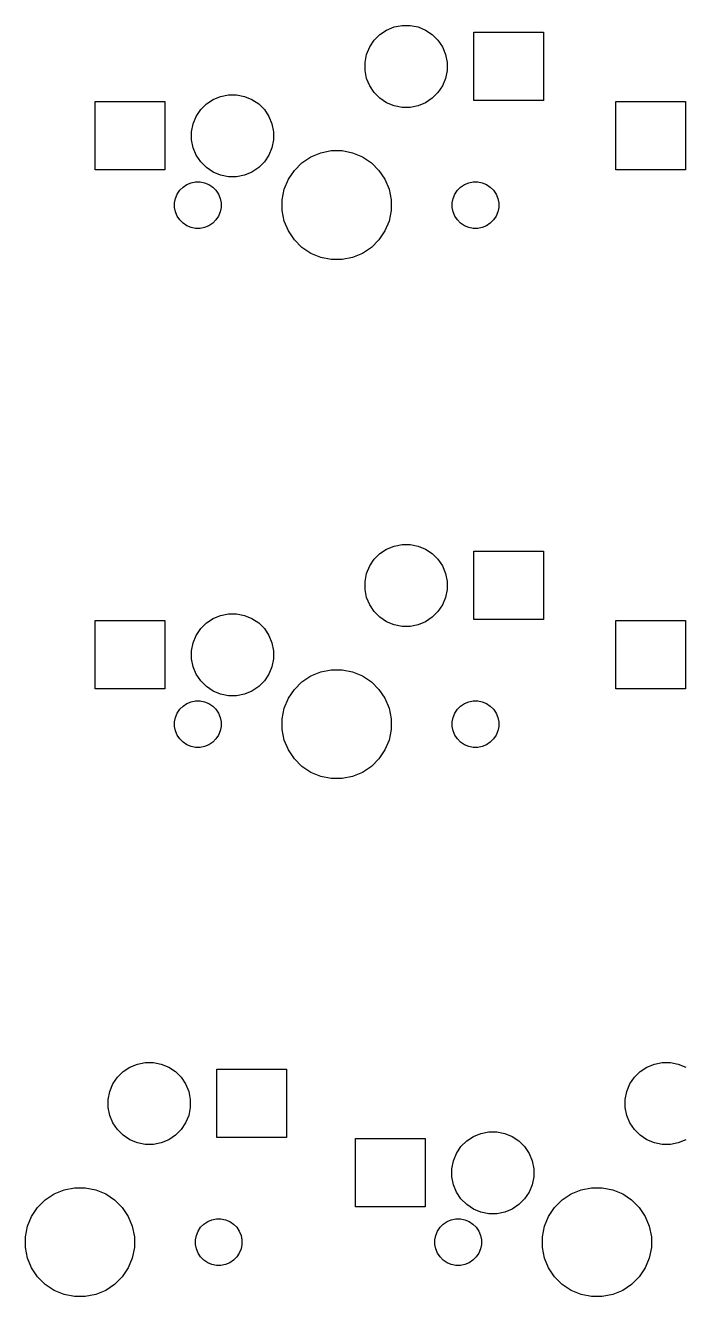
# Model space of a CAD drawing. Extents: x 1.2 to 14.8, y -4.6 to -0.3.
# Drawn here: x 2.642 to 3.593, y -2.308 to -0.476 of the extents above; entities that cross this region are included whole.
import ezdxf

# ---------------------------------------------------------------- set-up
doc = ezdxf.new("R2010")
doc.units = 0
doc.header["$MEASUREMENT"] = 0
doc.layers.add('BLACK', color=7, linetype='CONTINUOUS')

msp = doc.modelspace()

# ---------------------------------------------------------------- linework, layer by layer
at = {"layer": 'BLACK', "linetype": 'CONTINUOUS'}
for p, q in [((3.17277, -0.478214), (3.18418, -0.475945)), ((3.18418, -0.475945), (3.19582, -0.475945)), ((3.19582, -0.475945), (3.20723, -0.478214)), ((3.14413, -0.497355), (3.15235, -0.489129)), ((3.15235, -0.489129), (3.16203, -0.482666)), ((3.16203, -0.482666), (3.17277, -0.478214)), ((3.20723, -0.478214), (3.21797, -0.482666)), ((3.21797, -0.482666), (3.22765, -0.489129)), ((3.22765, -0.489129), (3.23587, -0.497355)), ((3.28744, -0.584213), (3.28744, -0.485787)), ((3.28744, -0.485787), (3.38783, -0.485787)), ((3.38783, -0.485787), (3.38783, -0.584213)), ((3.13321, -0.517774), (3.13767, -0.507027)), ((3.13767, -0.507027), (3.14413, -0.497355)), ((3.23587, -0.497355), (3.24233, -0.507027)), ((3.24233, -0.507027), (3.24679, -0.517774)), ((3.13094, -0.529184), (3.13321, -0.517774)), ((3.13094, -0.540816), (3.13094, -0.529184)), ((3.24679, -0.517774), (3.24906, -0.529184)), ((3.24906, -0.529184), (3.24906, -0.540816)), ((3.13321, -0.552226), (3.13094, -0.540816)), ((3.24906, -0.540816), (3.24679, -0.552226)), ((3.13767, -0.562973), (3.13321, -0.552226)), ((3.14413, -0.572645), (3.13767, -0.562973)), ((3.24233, -0.562973), (3.23587, -0.572645)), ((3.24679, -0.552226), (3.24233, -0.562973)), ((2.74217, -0.684213), (2.74217, -0.585787)), ((2.74217, -0.585787), (2.84256, -0.585787)), ((2.84256, -0.585787), (2.84256, -0.684213)), ((2.90235, -0.589129), (2.91203, -0.582666)), ((2.91203, -0.582666), (2.92277, -0.578214)), ((2.92277, -0.578214), (2.93418, -0.575945)), ((2.93418, -0.575945), (2.94582, -0.575945)), ((2.94582, -0.575945), (2.95723, -0.578214)), ((2.95723, -0.578214), (2.96797, -0.582666)), ((2.96797, -0.582666), (2.97765, -0.589129)), ((3.15235, -0.580871), (3.14413, -0.572645)), ((3.16203, -0.587334), (3.15235, -0.580871)), ((3.22765, -0.580871), (3.21797, -0.587334)), ((3.23587, -0.572645), (3.22765, -0.580871)), ((3.38783, -0.584213), (3.28744, -0.584213)), ((3.49217, -0.684213), (3.49217, -0.585787)), ((3.49217, -0.585787), (3.59256, -0.585787)), ((3.59256, -0.585787), (3.59256, -0.684213)), ((2.88767, -0.607027), (2.89413, -0.597355)), ((2.89413, -0.597355), (2.90235, -0.589129)), ((2.97765, -0.589129), (2.98587, -0.597355)), ((2.98587, -0.597355), (2.99233, -0.607027)), ((3.17277, -0.591786), (3.16203, -0.587334)), ((3.18418, -0.594055), (3.17277, -0.591786)), ((3.19582, -0.594055), (3.18418, -0.594055)), ((3.20723, -0.591786), (3.19582, -0.594055)), ((3.21797, -0.587334), (3.20723, -0.591786)), ((2.88094, -0.629184), (2.88321, -0.617774)), ((2.88321, -0.617774), (2.88767, -0.607027)), ((2.99233, -0.607027), (2.99679, -0.617774)), ((2.99679, -0.617774), (2.99906, -0.629184)), ((2.88094, -0.640816), (2.88094, -0.629184)), ((2.88321, -0.652226), (2.88094, -0.640816)), ((2.99906, -0.640816), (2.99679, -0.652226)), ((2.99906, -0.629184), (2.99906, -0.640816)), ((2.88767, -0.662973), (2.88321, -0.652226)), ((2.99679, -0.652226), (2.99233, -0.662973)), ((3.05282, -0.665434), (3.0671, -0.659517)), ((3.0671, -0.659517), (3.08227, -0.6565)), ((3.08227, -0.6565), (3.09773, -0.6565)), ((3.09773, -0.6565), (3.1129, -0.659517)), ((3.1129, -0.659517), (3.12718, -0.665434)), ((2.89413, -0.672645), (2.88767, -0.662973)), ((2.90235, -0.680871), (2.89413, -0.672645)), ((2.98587, -0.672645), (2.97765, -0.680871)), ((2.99233, -0.662973), (2.98587, -0.672645)), ((3.02903, -0.684959), (3.03996, -0.674025)), ((3.03996, -0.674025), (3.05282, -0.665434)), ((3.12718, -0.665434), (3.14004, -0.674025)), ((3.14004, -0.674025), (3.15097, -0.684959)), ((2.84256, -0.684213), (2.74217, -0.684213)), ((2.91203, -0.687334), (2.90235, -0.680871)), ((2.92277, -0.691786), (2.91203, -0.687334)), ((2.93418, -0.694055), (2.92277, -0.691786)), ((2.94582, -0.694055), (2.93418, -0.694055)), ((2.95723, -0.691786), (2.94582, -0.694055)), ((2.96797, -0.687334), (2.95723, -0.691786)), ((2.97765, -0.680871), (2.96797, -0.687334)), ((3.02043, -0.697816), (3.02903, -0.684959)), ((3.15097, -0.684959), (3.15957, -0.697816)), ((3.59256, -0.684213), (3.49217, -0.684213)), ((2.86031, -0.719132), (2.86398, -0.713645)), ((2.86398, -0.713645), (2.86864, -0.708979)), ((2.86864, -0.708979), (2.87413, -0.705313)), ((2.87413, -0.705313), (2.88023, -0.702787)), ((2.88023, -0.702787), (2.8867, -0.7015)), ((2.8867, -0.7015), (2.8933, -0.7015)), ((2.8933, -0.7015), (2.89977, -0.702787)), ((2.89977, -0.702787), (2.90587, -0.705313)), ((2.90587, -0.705313), (2.91135, -0.708979)), ((2.91135, -0.708979), (2.91602, -0.713645)), ((2.91602, -0.713645), (2.91969, -0.719132)), ((3.0115, -0.727268), (3.01452, -0.712102)), ((3.01452, -0.712102), (3.02043, -0.697816)), ((3.15957, -0.697816), (3.16548, -0.712102)), ((3.16548, -0.712102), (3.1685, -0.727268)), ((3.26031, -0.719132), (3.26398, -0.713645)), ((3.26398, -0.713645), (3.26864, -0.708979)), ((3.26864, -0.708979), (3.27413, -0.705313)), ((3.27413, -0.705313), (3.28023, -0.702787)), ((3.28023, -0.702787), (3.2867, -0.7015)), ((3.2867, -0.7015), (3.2933, -0.7015)), ((3.2933, -0.7015), (3.29977, -0.702787)), ((3.29977, -0.702787), (3.30587, -0.705313)), ((3.30587, -0.705313), (3.31135, -0.708979)), ((3.31135, -0.708979), (3.31602, -0.713645)), ((3.31602, -0.713645), (3.31969, -0.719132)), ((2.8565, -0.731701), (2.85779, -0.725228)), ((2.8565, -0.738299), (2.8565, -0.731701)), ((2.85779, -0.725228), (2.86031, -0.719132)), ((2.91969, -0.719132), (2.92221, -0.725228)), ((2.92221, -0.725228), (2.9235, -0.731701)), ((2.9235, -0.731701), (2.9235, -0.738299)), ((3.0115, -0.742732), (3.0115, -0.727268)), ((3.1685, -0.727268), (3.1685, -0.742732)), ((3.2565, -0.731701), (3.25779, -0.725228)), ((3.2565, -0.738299), (3.2565, -0.731701)), ((3.25779, -0.725228), (3.26031, -0.719132)), ((3.31969, -0.719132), (3.32221, -0.725228)), ((3.32221, -0.725228), (3.3235, -0.731701)), ((3.3235, -0.731701), (3.3235, -0.738299)), ((2.85779, -0.744772), (2.8565, -0.738299)), ((2.86031, -0.750868), (2.85779, -0.744772)), ((2.86398, -0.756355), (2.86031, -0.750868)), ((2.91969, -0.750868), (2.91602, -0.756355)), ((2.92221, -0.744772), (2.91969, -0.750868)), ((2.9235, -0.738299), (2.92221, -0.744772)), ((3.01452, -0.757898), (3.0115, -0.742732)), ((3.1685, -0.742732), (3.16548, -0.757898)), ((3.25779, -0.744772), (3.2565, -0.738299)), ((3.26031, -0.750868), (3.25779, -0.744772)), ((3.26398, -0.756355), (3.26031, -0.750868)), ((3.31969, -0.750868), (3.31602, -0.756355)), ((3.32221, -0.744772), (3.31969, -0.750868)), ((3.3235, -0.738299), (3.32221, -0.744772)), ((2.86864, -0.761021), (2.86398, -0.756355)), ((2.87413, -0.764687), (2.86864, -0.761021)), ((2.88023, -0.767213), (2.87413, -0.764687)), ((2.8867, -0.7685), (2.88023, -0.767213)), ((2.8933, -0.7685), (2.8867, -0.7685)), ((2.89977, -0.767213), (2.8933, -0.7685)), ((2.90587, -0.764687), (2.89977, -0.767213)), ((2.91135, -0.761021), (2.90587, -0.764687)), ((2.91602, -0.756355), (2.91135, -0.761021)), ((3.02043, -0.772184), (3.01452, -0.757898)), ((3.16548, -0.757898), (3.15957, -0.772184)), ((3.26864, -0.761021), (3.26398, -0.756355)), ((3.27413, -0.764687), (3.26864, -0.761021)), ((3.28023, -0.767213), (3.27413, -0.764687)), ((3.2867, -0.7685), (3.28023, -0.767213)), ((3.2933, -0.7685), (3.2867, -0.7685)), ((3.29977, -0.767213), (3.2933, -0.7685)), ((3.30587, -0.764687), (3.29977, -0.767213)), ((3.31135, -0.761021), (3.30587, -0.764687)), ((3.31602, -0.756355), (3.31135, -0.761021)), ((3.02903, -0.785041), (3.02043, -0.772184)), ((3.03996, -0.795975), (3.02903, -0.785041)), ((3.15097, -0.785041), (3.14004, -0.795975)), ((3.15957, -0.772184), (3.15097, -0.785041)), ((3.05282, -0.804566), (3.03996, -0.795975)), ((3.0671, -0.810483), (3.05282, -0.804566)), ((3.12718, -0.804566), (3.1129, -0.810483)), ((3.14004, -0.795975), (3.12718, -0.804566)), ((3.08227, -0.8135), (3.0671, -0.810483)), ((3.09773, -0.8135), (3.08227, -0.8135)), ((3.1129, -0.810483), (3.09773, -0.8135)), ((3.16203, -1.23089), (3.17277, -1.22644)), ((3.17277, -1.22644), (3.18418, -1.22417)), ((3.18418, -1.22417), (3.19582, -1.22417)), ((3.19582, -1.22417), (3.20723, -1.22644)), ((3.20723, -1.22644), (3.21797, -1.23089)), ((3.13767, -1.25525), (3.14413, -1.24558)), ((3.14413, -1.24558), (3.15235, -1.23735)), ((3.15235, -1.23735), (3.16203, -1.23089)), ((3.21797, -1.23089), (3.22765, -1.23735)), ((3.22765, -1.23735), (3.23587, -1.24558)), ((3.23587, -1.24558), (3.24233, -1.25525)), ((3.28744, -1.33244), (3.28744, -1.23401)), ((3.28744, -1.23401), (3.38783, -1.23401)), ((3.38783, -1.23401), (3.38783, -1.33244)), ((3.13321, -1.266), (3.13767, -1.25525)), ((3.24233, -1.25525), (3.24679, -1.266)), ((3.13094, -1.27741), (3.13321, -1.266)), ((3.13094, -1.28904), (3.13094, -1.27741)), ((3.24679, -1.266), (3.24906, -1.27741)), ((3.24906, -1.27741), (3.24906, -1.28904)), ((3.13321, -1.30045), (3.13094, -1.28904)), ((3.13767, -1.3112), (3.13321, -1.30045)), ((3.24679, -1.30045), (3.24233, -1.3112)), ((3.24906, -1.28904), (3.24679, -1.30045)), ((3.14413, -1.32087), (3.13767, -1.3112)), ((3.24233, -1.3112), (3.23587, -1.32087)), ((2.74217, -1.43244), (2.74217, -1.33401)), ((2.74217, -1.33401), (2.84256, -1.33401)), ((2.84256, -1.33401), (2.84256, -1.43244)), ((2.89413, -1.34558), (2.90235, -1.33735)), ((2.90235, -1.33735), (2.91203, -1.33089)), ((2.91203, -1.33089), (2.92277, -1.32644)), ((2.92277, -1.32644), (2.93418, -1.32417)), ((2.93418, -1.32417), (2.94582, -1.32417)), ((2.94582, -1.32417), (2.95723, -1.32644)), ((2.95723, -1.32644), (2.96797, -1.33089)), ((2.96797, -1.33089), (2.97765, -1.33735)), ((2.97765, -1.33735), (2.98587, -1.34558)), ((3.15235, -1.3291), (3.14413, -1.32087)), ((3.16203, -1.33556), (3.15235, -1.3291)), ((3.17277, -1.34001), (3.16203, -1.33556)), ((3.21797, -1.33556), (3.20723, -1.34001)), ((3.22765, -1.3291), (3.21797, -1.33556)), ((3.23587, -1.32087), (3.22765, -1.3291)), ((3.38783, -1.33244), (3.28744, -1.33244)), ((3.49217, -1.43244), (3.49217, -1.33401)), ((3.49217, -1.33401), (3.59256, -1.33401)), ((3.59256, -1.33401), (3.59256, -1.43244)), ((2.88321, -1.366), (2.88767, -1.35525)), ((2.88767, -1.35525), (2.89413, -1.34558)), ((2.98587, -1.34558), (2.99233, -1.35525)), ((2.99233, -1.35525), (2.99679, -1.366)), ((3.18418, -1.34228), (3.17277, -1.34001)), ((3.19582, -1.34228), (3.18418, -1.34228)), ((3.20723, -1.34001), (3.19582, -1.34228)), ((2.88094, -1.37741), (2.88321, -1.366)), ((2.99679, -1.366), (2.99906, -1.37741)), ((2.88094, -1.38904), (2.88094, -1.37741)), ((2.88321, -1.40045), (2.88094, -1.38904)), ((2.99906, -1.38904), (2.99679, -1.40045)), ((2.99906, -1.37741), (2.99906, -1.38904)), ((2.88767, -1.4112), (2.88321, -1.40045)), ((2.99679, -1.40045), (2.99233, -1.4112)), ((3.05282, -1.41366), (3.0671, -1.40774)), ((3.0671, -1.40774), (3.08227, -1.40472)), ((3.08227, -1.40472), (3.09773, -1.40472)), ((3.09773, -1.40472), (3.1129, -1.40774)), ((3.1129, -1.40774), (3.12718, -1.41366)), ((2.89413, -1.42087), (2.88767, -1.4112)), ((2.90235, -1.4291), (2.89413, -1.42087)), ((2.91203, -1.43556), (2.90235, -1.4291)), ((2.97765, -1.4291), (2.96797, -1.43556)), ((2.98587, -1.42087), (2.97765, -1.4291)), ((2.99233, -1.4112), (2.98587, -1.42087)), ((3.02903, -1.43318), (3.03996, -1.42225)), ((3.03996, -1.42225), (3.05282, -1.41366)), ((3.12718, -1.41366), (3.14004, -1.42225)), ((3.14004, -1.42225), (3.15097, -1.43318)), ((2.84256, -1.43244), (2.74217, -1.43244)), ((2.92277, -1.44001), (2.91203, -1.43556)), ((2.93418, -1.44228), (2.92277, -1.44001)), ((2.94582, -1.44228), (2.93418, -1.44228)), ((2.95723, -1.44001), (2.94582, -1.44228)), ((2.96797, -1.43556), (2.95723, -1.44001)), ((3.01452, -1.46033), (3.02043, -1.44604)), ((3.02043, -1.44604), (3.02903, -1.43318)), ((3.15097, -1.43318), (3.15957, -1.44604)), ((3.15957, -1.44604), (3.16548, -1.46033)), ((3.59256, -1.43244), (3.49217, -1.43244)), ((2.86031, -1.46736), (2.86398, -1.46187)), ((2.86398, -1.46187), (2.86864, -1.4572)), ((2.86864, -1.4572), (2.87413, -1.45354)), ((2.87413, -1.45354), (2.88023, -1.45101)), ((2.88023, -1.45101), (2.8867, -1.44972)), ((2.8867, -1.44972), (2.8933, -1.44972)), ((2.8933, -1.44972), (2.89977, -1.45101)), ((2.89977, -1.45101), (2.90587, -1.45354)), ((2.90587, -1.45354), (2.91135, -1.4572)), ((2.91135, -1.4572), (2.91602, -1.46187)), ((2.91602, -1.46187), (2.91969, -1.46736)), ((3.0115, -1.47549), (3.01452, -1.46033)), ((3.16548, -1.46033), (3.1685, -1.47549)), ((3.26031, -1.46736), (3.26398, -1.46187)), ((3.26398, -1.46187), (3.26864, -1.4572)), ((3.26864, -1.4572), (3.27413, -1.45354)), ((3.27413, -1.45354), (3.28023, -1.45101)), ((3.28023, -1.45101), (3.2867, -1.44972)), ((3.2867, -1.44972), (3.2933, -1.44972)), ((3.2933, -1.44972), (3.29977, -1.45101)), ((3.29977, -1.45101), (3.30587, -1.45354)), ((3.30587, -1.45354), (3.31135, -1.4572)), ((3.31135, -1.4572), (3.31602, -1.46187)), ((3.31602, -1.46187), (3.31969, -1.46736)), ((2.8565, -1.47992), (2.85779, -1.47345)), ((2.8565, -1.48652), (2.8565, -1.47992)), ((2.85779, -1.47345), (2.86031, -1.46736)), ((2.91969, -1.46736), (2.92221, -1.47345)), ((2.92221, -1.47345), (2.9235, -1.47992)), ((2.9235, -1.47992), (2.9235, -1.48652)), ((3.0115, -1.49096), (3.0115, -1.47549)), ((3.1685, -1.47549), (3.1685, -1.49096)), ((3.2565, -1.47992), (3.25779, -1.47345)), ((3.2565, -1.48652), (3.2565, -1.47992)), ((3.25779, -1.47345), (3.26031, -1.46736)), ((3.31969, -1.46736), (3.32221, -1.47345)), ((3.32221, -1.47345), (3.3235, -1.47992)), ((3.3235, -1.47992), (3.3235, -1.48652)), ((2.85779, -1.493), (2.8565, -1.48652)), ((2.86031, -1.49909), (2.85779, -1.493)), ((2.86398, -1.50458), (2.86031, -1.49909)), ((2.91969, -1.49909), (2.91602, -1.50458)), ((2.92221, -1.493), (2.91969, -1.49909)), ((2.9235, -1.48652), (2.92221, -1.493)), ((3.01452, -1.50612), (3.0115, -1.49096)), ((3.1685, -1.49096), (3.16548, -1.50612)), ((3.25779, -1.493), (3.2565, -1.48652)), ((3.26031, -1.49909), (3.25779, -1.493)), ((3.26398, -1.50458), (3.26031, -1.49909)), ((3.31969, -1.49909), (3.31602, -1.50458)), ((3.32221, -1.493), (3.31969, -1.49909)), ((3.3235, -1.48652), (3.32221, -1.493)), ((2.86864, -1.50925), (2.86398, -1.50458)), ((2.87413, -1.51291), (2.86864, -1.50925)), ((2.88023, -1.51544), (2.87413, -1.51291)), ((2.8867, -1.51672), (2.88023, -1.51544)), ((2.8933, -1.51672), (2.8867, -1.51672)), ((2.89977, -1.51544), (2.8933, -1.51672)), ((2.90587, -1.51291), (2.89977, -1.51544)), ((2.91135, -1.50925), (2.90587, -1.51291)), ((2.91602, -1.50458), (2.91135, -1.50925)), ((3.02043, -1.52041), (3.01452, -1.50612)), ((3.02903, -1.53327), (3.02043, -1.52041)), ((3.15957, -1.52041), (3.15097, -1.53327)), ((3.16548, -1.50612), (3.15957, -1.52041)), ((3.26864, -1.50925), (3.26398, -1.50458)), ((3.27413, -1.51291), (3.26864, -1.50925)), ((3.28023, -1.51544), (3.27413, -1.51291)), ((3.2867, -1.51672), (3.28023, -1.51544)), ((3.2933, -1.51672), (3.2867, -1.51672)), ((3.29977, -1.51544), (3.2933, -1.51672)), ((3.30587, -1.51291), (3.29977, -1.51544)), ((3.31135, -1.50925), (3.30587, -1.51291)), ((3.31602, -1.50458), (3.31135, -1.50925)), ((3.03996, -1.5442), (3.02903, -1.53327)), ((3.15097, -1.53327), (3.14004, -1.5442)), ((3.05282, -1.55279), (3.03996, -1.5442)), ((3.0671, -1.55871), (3.05282, -1.55279)), ((3.12718, -1.55279), (3.1129, -1.55871)), ((3.14004, -1.5442), (3.12718, -1.55279)), ((3.08227, -1.56172), (3.0671, -1.55871)), ((3.09773, -1.56172), (3.08227, -1.56172)), ((3.1129, -1.55871), (3.09773, -1.56172)), ((2.78235, -1.98413), (2.79203, -1.97767)), ((2.79203, -1.97767), (2.80277, -1.97321)), ((2.80277, -1.97321), (2.81418, -1.97094)), ((2.81418, -1.97094), (2.82582, -1.97094)), ((2.82582, -1.97094), (2.83723, -1.97321)), ((2.83723, -1.97321), (2.84797, -1.97767)), ((2.84797, -1.97767), (2.85765, -1.98413)), ((3.52735, -1.98413), (3.53703, -1.97767)), ((3.53703, -1.97767), (3.54777, -1.97321)), ((3.54777, -1.97321), (3.55918, -1.97094)), ((3.55918, -1.97094), (3.57082, -1.97094)), ((3.57082, -1.97094), (3.58223, -1.97321)), ((3.58223, -1.97321), (3.59297, -1.97767)), ((2.76767, -2.00203), (2.77413, -1.99235)), ((2.77413, -1.99235), (2.78235, -1.98413)), ((2.85765, -1.98413), (2.86587, -1.99235)), ((2.86587, -1.99235), (2.87233, -2.00203)), ((2.91744, -2.07921), (2.91744, -1.98079)), ((2.91744, -1.98079), (3.01783, -1.98079)), ((3.01783, -1.98079), (3.01783, -2.07921)), ((3.51267, -2.00203), (3.51913, -1.99235)), ((3.51913, -1.99235), (3.52735, -1.98413)), ((2.76094, -2.02418), (2.76321, -2.01277)), ((2.76321, -2.01277), (2.76767, -2.00203)), ((2.87233, -2.00203), (2.87679, -2.01277)), ((2.87679, -2.01277), (2.87906, -2.02418)), ((3.50594, -2.02418), (3.50821, -2.01277)), ((3.50821, -2.01277), (3.51267, -2.00203)), ((2.76094, -2.03582), (2.76094, -2.02418)), ((2.87906, -2.02418), (2.87906, -2.03582)), ((3.50594, -2.03582), (3.50594, -2.02418)), ((2.76321, -2.04723), (2.76094, -2.03582)), ((2.76767, -2.05797), (2.76321, -2.04723)), ((2.87679, -2.04723), (2.87233, -2.05797)), ((2.87906, -2.03582), (2.87679, -2.04723)), ((3.50821, -2.04723), (3.50594, -2.03582)), ((3.51267, -2.05797), (3.50821, -2.04723)), ((2.77413, -2.06765), (2.76767, -2.05797)), ((2.78235, -2.07587), (2.77413, -2.06765)), ((2.86587, -2.06765), (2.85765, -2.07587)), ((2.87233, -2.05797), (2.86587, -2.06765)), ((3.51913, -2.06765), (3.51267, -2.05797)), ((3.52735, -2.07587), (3.51913, -2.06765)), ((2.79203, -2.08233), (2.78235, -2.07587)), ((2.80277, -2.08679), (2.79203, -2.08233)), ((2.81418, -2.08906), (2.80277, -2.08679)), ((2.82582, -2.08906), (2.81418, -2.08906)), ((2.83723, -2.08679), (2.82582, -2.08906)), ((2.84797, -2.08233), (2.83723, -2.08679)), ((2.85765, -2.07587), (2.84797, -2.08233)), ((3.01783, -2.07921), (2.91744, -2.07921)), ((3.11717, -2.17921), (3.11717, -2.08079)), ((3.11717, -2.08079), (3.21756, -2.08079)), ((3.21756, -2.08079), (3.21756, -2.17921)), ((3.26913, -2.09235), (3.27735, -2.08413)), ((3.27735, -2.08413), (3.28703, -2.07767)), ((3.28703, -2.07767), (3.29777, -2.07321)), ((3.29777, -2.07321), (3.30918, -2.07094)), ((3.30918, -2.07094), (3.32082, -2.07094)), ((3.32082, -2.07094), (3.33223, -2.07321)), ((3.33223, -2.07321), (3.34297, -2.07767)), ((3.34297, -2.07767), (3.35265, -2.08413)), ((3.35265, -2.08413), (3.36087, -2.09235)), ((3.53703, -2.08233), (3.52735, -2.07587)), ((3.54777, -2.08679), (3.53703, -2.08233)), ((3.55918, -2.08906), (3.54777, -2.08679)), ((3.57082, -2.08906), (3.55918, -2.08906)), ((3.58223, -2.08679), (3.57082, -2.08906)), ((3.59297, -2.08233), (3.58223, -2.08679)), ((3.25821, -2.11277), (3.26267, -2.10203)), ((3.26267, -2.10203), (3.26913, -2.09235)), ((3.36087, -2.09235), (3.36733, -2.10203)), ((3.36733, -2.10203), (3.37179, -2.11277)), ((3.25594, -2.12418), (3.25821, -2.11277)), ((3.25594, -2.13582), (3.25594, -2.12418)), ((3.37179, -2.11277), (3.37406, -2.12418)), ((3.37406, -2.12418), (3.37406, -2.13582)), ((3.25821, -2.14723), (3.25594, -2.13582)), ((3.37406, -2.13582), (3.37179, -2.14723)), ((2.66996, -2.16903), (2.68282, -2.16043)), ((2.68282, -2.16043), (2.6971, -2.15452)), ((2.6971, -2.15452), (2.71227, -2.1515)), ((2.71227, -2.1515), (2.72773, -2.1515)), ((2.72773, -2.1515), (2.7429, -2.15452)), ((2.7429, -2.15452), (2.75718, -2.16043)), ((2.75718, -2.16043), (2.77004, -2.16903)), ((3.26267, -2.15797), (3.25821, -2.14723)), ((3.26913, -2.16765), (3.26267, -2.15797)), ((3.36733, -2.15797), (3.36087, -2.16765)), ((3.37179, -2.14723), (3.36733, -2.15797)), ((3.41496, -2.16903), (3.42782, -2.16043)), ((3.42782, -2.16043), (3.4421, -2.15452)), ((3.4421, -2.15452), (3.45727, -2.1515)), ((3.45727, -2.1515), (3.47273, -2.1515)), ((3.47273, -2.1515), (3.4879, -2.15452)), ((3.4879, -2.15452), (3.50218, -2.16043)), ((3.50218, -2.16043), (3.51504, -2.16903)), ((2.65043, -2.19282), (2.65903, -2.17996)), ((2.65903, -2.17996), (2.66996, -2.16903)), ((2.77004, -2.16903), (2.78097, -2.17996)), ((2.78097, -2.17996), (2.78957, -2.19282)), ((3.21756, -2.17921), (3.11717, -2.17921)), ((3.27735, -2.17587), (3.26913, -2.16765)), ((3.28703, -2.18233), (3.27735, -2.17587)), ((3.35265, -2.17587), (3.34297, -2.18233)), ((3.36087, -2.16765), (3.35265, -2.17587)), ((3.39543, -2.19282), (3.40403, -2.17996)), ((3.40403, -2.17996), (3.41496, -2.16903)), ((3.51504, -2.16903), (3.52597, -2.17996)), ((3.52597, -2.17996), (3.53457, -2.19282)), ((2.64452, -2.2071), (2.65043, -2.19282)), ((2.78957, -2.19282), (2.79548, -2.2071)), ((2.90413, -2.20031), (2.91023, -2.19779)), ((2.91023, -2.19779), (2.9167, -2.1965)), ((2.9167, -2.1965), (2.9233, -2.1965)), ((2.9233, -2.1965), (2.92977, -2.19779)), ((2.92977, -2.19779), (2.93587, -2.20031)), ((3.24913, -2.20031), (3.25523, -2.19779)), ((3.25523, -2.19779), (3.2617, -2.1965)), ((3.2617, -2.1965), (3.2683, -2.1965)), ((3.2683, -2.1965), (3.27477, -2.19779)), ((3.27477, -2.19779), (3.28087, -2.20031)), ((3.29777, -2.18679), (3.28703, -2.18233)), ((3.30918, -2.18906), (3.29777, -2.18679)), ((3.32082, -2.18906), (3.30918, -2.18906)), ((3.33223, -2.18679), (3.32082, -2.18906)), ((3.34297, -2.18233), (3.33223, -2.18679)), ((3.38952, -2.2071), (3.39543, -2.19282)), ((3.53457, -2.19282), (3.54048, -2.2071)), ((2.6415, -2.22227), (2.64452, -2.2071)), ((2.79548, -2.2071), (2.7985, -2.22227)), ((2.88779, -2.22023), (2.89031, -2.21413)), ((2.89031, -2.21413), (2.89398, -2.20864)), ((2.89398, -2.20864), (2.89865, -2.20398)), ((2.89865, -2.20398), (2.90413, -2.20031)), ((2.93587, -2.20031), (2.94135, -2.20398)), ((2.94135, -2.20398), (2.94602, -2.20864)), ((2.94602, -2.20864), (2.94969, -2.21413)), ((2.94969, -2.21413), (2.95221, -2.22023)), ((3.23279, -2.22023), (3.23531, -2.21413)), ((3.23531, -2.21413), (3.23898, -2.20864)), ((3.23898, -2.20864), (3.24364, -2.20398)), ((3.24364, -2.20398), (3.24913, -2.20031)), ((3.28087, -2.20031), (3.28635, -2.20398)), ((3.28635, -2.20398), (3.29102, -2.20864)), ((3.29102, -2.20864), (3.29469, -2.21413)), ((3.29469, -2.21413), (3.29721, -2.22023)), ((3.3865, -2.22227), (3.38952, -2.2071)), ((3.54048, -2.2071), (3.5435, -2.22227)), ((2.6415, -2.23773), (2.6415, -2.22227)), ((2.7985, -2.22227), (2.7985, -2.23773)), ((2.8865, -2.2267), (2.88779, -2.22023)), ((2.8865, -2.2333), (2.8865, -2.2267)), ((2.88779, -2.23977), (2.8865, -2.2333)), ((2.95221, -2.22023), (2.9535, -2.2267)), ((2.9535, -2.2333), (2.95221, -2.23977)), ((2.9535, -2.2267), (2.9535, -2.2333)), ((3.2315, -2.2267), (3.23279, -2.22023)), ((3.2315, -2.2333), (3.2315, -2.2267)), ((3.23279, -2.23977), (3.2315, -2.2333)), ((3.29721, -2.22023), (3.2985, -2.2267)), ((3.2985, -2.2333), (3.29721, -2.23977)), ((3.2985, -2.2267), (3.2985, -2.2333)), ((3.3865, -2.23773), (3.3865, -2.22227)), ((3.5435, -2.22227), (3.5435, -2.23773)), ((2.64452, -2.2529), (2.6415, -2.23773)), ((2.65043, -2.26718), (2.64452, -2.2529)), ((2.79548, -2.2529), (2.78957, -2.26718)), ((2.7985, -2.23773), (2.79548, -2.2529)), ((2.89031, -2.24587), (2.88779, -2.23977)), ((2.89398, -2.25135), (2.89031, -2.24587)), ((2.89865, -2.25602), (2.89398, -2.25135)), ((2.94602, -2.25135), (2.94135, -2.25602)), ((2.94969, -2.24587), (2.94602, -2.25135)), ((2.95221, -2.23977), (2.94969, -2.24587)), ((3.23531, -2.24587), (3.23279, -2.23977)), ((3.23898, -2.25135), (3.23531, -2.24587)), ((3.24364, -2.25602), (3.23898, -2.25135)), ((3.29102, -2.25135), (3.28635, -2.25602)), ((3.29469, -2.24587), (3.29102, -2.25135)), ((3.29721, -2.23977), (3.29469, -2.24587)), ((3.38952, -2.2529), (3.3865, -2.23773)), ((3.39543, -2.26718), (3.38952, -2.2529)), ((3.54048, -2.2529), (3.53457, -2.26718)), ((3.5435, -2.23773), (3.54048, -2.2529)), ((2.65903, -2.28004), (2.65043, -2.26718)), ((2.78957, -2.26718), (2.78097, -2.28004)), ((2.90413, -2.25969), (2.89865, -2.25602)), ((2.91023, -2.26221), (2.90413, -2.25969)), ((2.9167, -2.2635), (2.91023, -2.26221)), ((2.9233, -2.2635), (2.9167, -2.2635)), ((2.92977, -2.26221), (2.9233, -2.2635)), ((2.93587, -2.25969), (2.92977, -2.26221)), ((2.94135, -2.25602), (2.93587, -2.25969)), ((3.24913, -2.25969), (3.24364, -2.25602)), ((3.25523, -2.26221), (3.24913, -2.25969)), ((3.2617, -2.2635), (3.25523, -2.26221)), ((3.2683, -2.2635), (3.2617, -2.2635)), ((3.27477, -2.26221), (3.2683, -2.2635)), ((3.28087, -2.25969), (3.27477, -2.26221)), ((3.28635, -2.25602), (3.28087, -2.25969)), ((3.40403, -2.28004), (3.39543, -2.26718)), ((3.53457, -2.26718), (3.52597, -2.28004)), ((2.66996, -2.29097), (2.65903, -2.28004)), ((2.78097, -2.28004), (2.77004, -2.29097)), ((3.41496, -2.29097), (3.40403, -2.28004)), ((3.52597, -2.28004), (3.51504, -2.29097)), ((2.68282, -2.29957), (2.66996, -2.29097)), ((2.6971, -2.30548), (2.68282, -2.29957)), ((2.71227, -2.3085), (2.6971, -2.30548)), ((2.72773, -2.3085), (2.71227, -2.3085)), ((2.7429, -2.30548), (2.72773, -2.3085)), ((2.75718, -2.29957), (2.7429, -2.30548)), ((2.77004, -2.29097), (2.75718, -2.29957)), ((3.42782, -2.29957), (3.41496, -2.29097)), ((3.4421, -2.30548), (3.42782, -2.29957)), ((3.45727, -2.3085), (3.4421, -2.30548)), ((3.47273, -2.3085), (3.45727, -2.3085)), ((3.4879, -2.30548), (3.47273, -2.3085)), ((3.50218, -2.29957), (3.4879, -2.30548)), ((3.51504, -2.29097), (3.50218, -2.29957))]:
    msp.add_line(p, q, dxfattribs=at)

doc.saveas('drawing.dxf')
